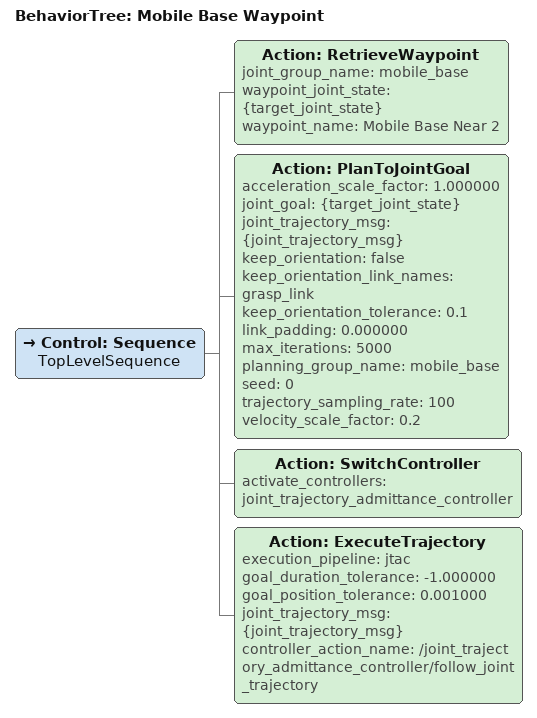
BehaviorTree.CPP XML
<?xml version="1.0" encoding="UTF-8" ?>
<root BTCPP_format="4" main_tree_to_execute="Mobile Base Waypoint">
  <BehaviorTree ID="Mobile Base Waypoint" _description="">
    <Control ID="Sequence" name="TopLevelSequence">
      <Action
        ID="RetrieveWaypoint"
        joint_group_name="mobile_base"
        waypoint_joint_state="{target_joint_state}"
        waypoint_name="Mobile Base Near 2"
      />
      <Action
        ID="PlanToJointGoal"
        acceleration_scale_factor="1.000000"
        joint_goal="{target_joint_state}"
        joint_trajectory_msg="{joint_trajectory_msg}"
        keep_orientation="false"
        keep_orientation_link_names="grasp_link"
        keep_orientation_tolerance="0.1"
        link_padding="0.000000"
        max_iterations="5000"
        planning_group_name="mobile_base"
        seed="0"
        trajectory_sampling_rate="100"
        velocity_scale_factor="0.2"
      />
      <Action
        ID="SwitchController"
        activate_controllers="joint_trajectory_admittance_controller"
      />
      <Action
        ID="ExecuteTrajectory"
        execution_pipeline="jtac"
        goal_duration_tolerance="-1.000000"
        goal_position_tolerance="0.001000"
        joint_trajectory_msg="{joint_trajectory_msg}"
        controller_action_name="/joint_trajectory_admittance_controller/follow_joint_trajectory"
      />
    </Control>
  </BehaviorTree>
</root>
